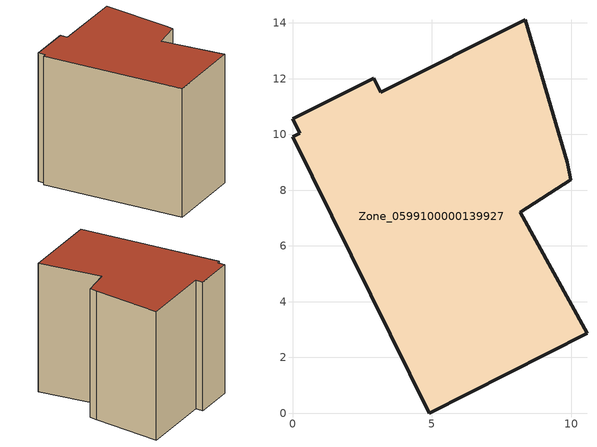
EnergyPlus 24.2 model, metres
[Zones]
Zone_0599100000139927
 floor ground (C_G): 9.86,9 9.98,8.38 8.17,7.21 10.56,2.87 4.9,0 0,9.91 0.26,10.04 0,10.56 2.91,12.01 3.16,11.51 8.34,14.11 z0
 wall outside (C_F): 3.16,11.51 2.91,12.01 0,10.56 0.26,10.04 0,9.91 4.9,0 10.56,2.87 8.17,7.21 9.98,8.38 9.86,9 8.34,14.11 3.16,11.51 z0:9.94
 roof outside (C_R): 9.86,9 8.34,14.11 3.16,11.51 2.91,12.01 0,10.56 0.26,10.04 0,9.91 4.9,0 10.56,2.87 8.17,7.21 9.98,8.38 z9.94
[BUILDING]
Pand.0599100000139927: North Axis=0; Terrain=City; Loads Convergence Tolerance Value=0.04; Temperature Convergence Tolerance Value=0.4; Solar Distribution=FullExterior; Maximum Number of Warmup Days=25; Minimum Number of Warmup Days=1
[Site:Location]
Rotterdam.The.Hague.AP_ZH_NLD Design_Conditions: Latitude=51.96; Longitude=4.45; Time Zone=1; Elevation=-4.5
[SITE:GROUNDTEMPERATURE:BUILDINGSURFACE]
18, 18, 18, 18, 18, 18, 18, 18, 18, 18, 18, 18
[MATERIAL] Thermal Absorptance=0.9; Solar Absorptance=0.7; Visible Absorptance=0.7
Name | Roughness | Thickness | Conductivity | Density | Specific Heat
G.TC.1946 | MediumSmooth | 0.15 | 1 | 540 | 1210
F.TC.1946 | Rough | 0.3 | 0.857143 | 1920 | 840
R.TC.1946 | MediumRough | 0.2 | 0.909091 | 1500 | 1000
[CONSTRUCTION]
C_G: G.TC.1946
C_F: F.TC.1946
C_R: R.TC.1946
[ZONE]
Zone_0599100000139927: Type=1; Multiplier=1; Ceiling Height=Autocalculate; Volume=Autocalculate; Floor Area=autocalculate; Part of Total Floor Area=Yes
[ZONEINFILTRATION:DESIGNFLOWRATE]
Infil_Zone_0599100000139927: Zone or ZoneList or Space or SpaceList=Zone_0599100000139927; Schedule=AlwaysOn; Design Flow Rate Calculation Method=Flow/Area; Flow Rate per Floor Area=0.003; Constant Term Coefficient=1; Temperature Term Coefficient=0; Velocity Term Coefficient=0; Velocity Squared Term Coefficient=0
[HVACTEMPLATE:ZONE:IDEALLOADSAIRSYSTEM]
Zone_0599100000139927: Maximum Heating Supply Air Temperature=50; Minimum Cooling Supply Air Temperature=13; Maximum Heating Supply Air Humidity Ratio=0.0156; Minimum Cooling Supply Air Humidity Ratio=0.0077; Heating Limit=NoLimit; Cooling Limit=NoLimit; Dehumidification Control Type=ConstantSensibleHeatRatio; Cooling Sensible Heat Ratio=0.7; Dehumidification Setpoint=60; Humidification Control Type=None; Humidification Setpoint=30; Outdoor Air Method=None; Outdoor Air Flow Rate per Person=0.00944; Outdoor Air Flow Rate per Zone Floor Area=0; Outdoor Air Flow Rate per Zone=0; Demand Controlled Ventilation Type=None; Outdoor Air Economizer Type=NoEconomizer; Heat Recovery Type=None; Sensible Heat Recovery Effectiveness=0.7; Latent Heat Recovery Effectiveness=0.65
[ZONECONTROL:THERMOSTAT]
ThermostatControl_Zone_0599100000139927: Zone or ZoneList=Zone_0599100000139927; Control Type Schedule=DualSetpointControlType; Control 1=Thermostat_Zone_0599100000139927; Temperature Difference Between Cutout And Setpoint=0
[THERMOSTATSETPOINT:DUALSETPOINT]
Thermostat_Zone_0599100000139927: Heating Setpoint Temperature Schedule=HeatingSetpoint_Zone_0599100000139927; Cooling Setpoint Temperature Schedule=CoolingSetpoint_Zone_0599100000139927
[SCHEDULE:COMPACT]
HeatingSetpoint_Zone_0599100000139927: Through: 12/31, For: AllDays, Until: 24:00, 21
CoolingSetpoint_Zone_0599100000139927: Through: 12/31, For: AllDays, Until: 24:00, 24
DualSetpointControlType: Through: 12/31, For: AllDays, Until: 24:00, 4
AlwaysOn: Through: 12/31, For: AllDays, Until: 24:00, 1
